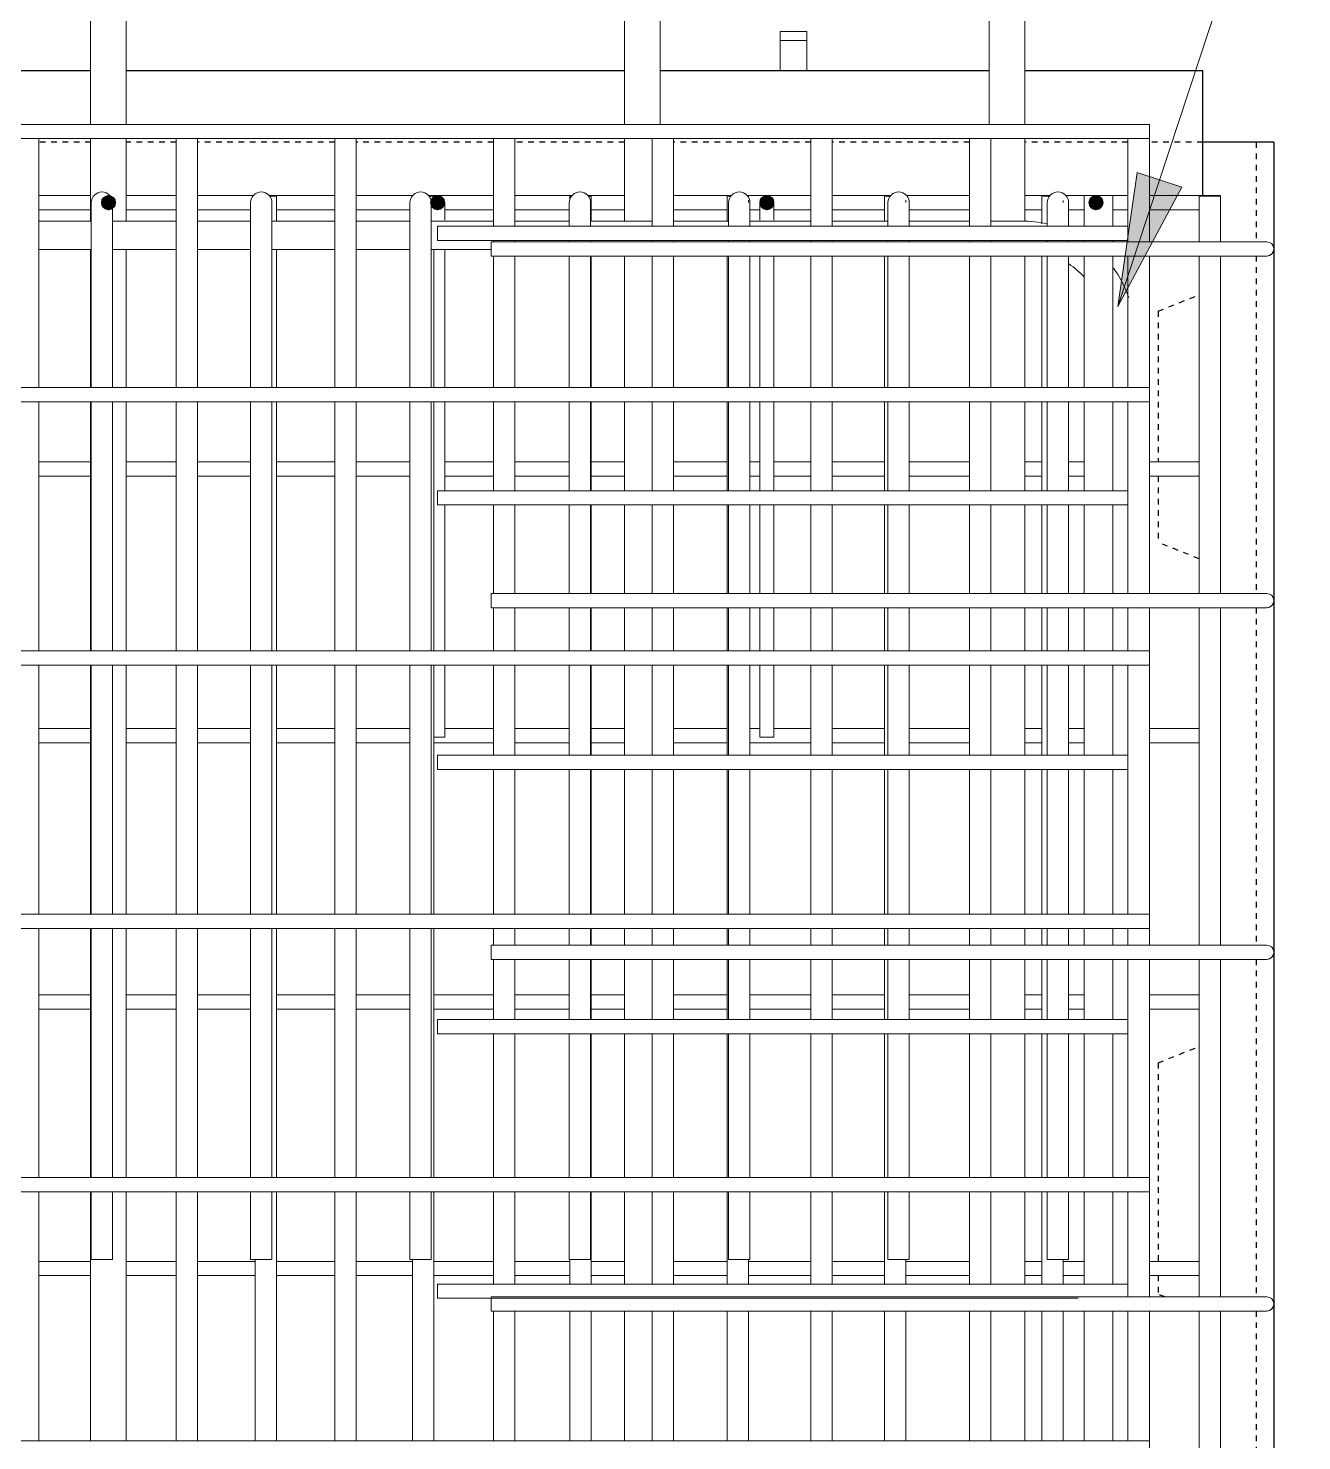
# Model space of a CAD drawing. Header units: millimetres. Extents: x -22025 to -1429, y -2879 to 29261.
# Drawn here: x -19635 to -18919, y 6930 to 7724 of the extents above; entities that cross this region are included whole.
import ezdxf

# ---------------------------------------------------------------- set-up
doc = ezdxf.new("R2010")
doc.units = ezdxf.units.MM
doc.linetypes.add('Dash', pattern=[6.36, 3.18, -3.18])
for name, color, linetype, lineweight in [('A-GENM', 13, 'Continuous', 18), ('A-WALL', 113, 'Continuous', 25), ('A-WALL-HDLN', 110, 'Dash', 25), ('S-RBAR', 171, 'Continuous', 18), ('S-RBAR-IDEN', 171, 'Continuous', 9)]:
    doc.layers.add(name, color=color, linetype=linetype, lineweight=lineweight)

# ---------------------------------------------------------------- blocks, each defined once
blk = doc.blocks.new('RR spread anchor face based - RR-SA-5_0-240-2134540-Elevation Front Copy 1')
at = {"layer": 'A-GENM'}
for p, q in [((-19982.07, 7717.11), (-19982.07, 7722.11)), ((-19982.07, 7722.11), (-19967.07, 7722.11)), ((-19982.07, 7700), (-19982.07, 7717.11)), ((-19967.07, 7717.11), (-19982.07, 7717.11)), ((-19967.07, 7722.11), (-19967.07, 7717.11)), ((-19967.07, 7717.11), (-19967.07, 7700))]:
    blk.add_line(p, q, dxfattribs=at)

msp = doc.modelspace()

# ---------------------------------------------------------------- hatches: boundary and pattern name
at = {"layer": 'S-RBAR'}
h = msp.add_hatch(color=256, dxfattribs=at)
edge = h.paths.add_edge_path()
edge.add_arc((-19589.5695, 7626.00692), 4, 0, 360)
for points in [[(-19589.5695, 7622.00692), (-19585.5695, 7626.00692), (-19589.5695, 7630.00692), (-19593.5695, 7626.00692)], [(-19404.5695, 7622.00692), (-19400.85442, 7626.29184), (-19404.5695, 7630.00692), (-19408.5695, 7626.00692)], [(-19219.5695, 7622.00692), (-19215.5695, 7626.00692), (-19219.5695, 7630.00692), (-19223.5695, 7626.00692)], [(-19034.5695, 7622.00692), (-19030.5695, 7626.00692), (-19034.5695, 7630.00692), (-19038.5695, 7626.00692)]]:
    msp.add_hatch(color=256, dxfattribs=at).paths.add_polyline_path(points)
h = msp.add_hatch(color=256, dxfattribs=at)
edge = h.paths.add_edge_path()
edge.add_arc((-19404.5695, 7626.00692), 4, 0, 360)
h = msp.add_hatch(color=256, dxfattribs=at)
edge = h.paths.add_edge_path()
edge.add_arc((-19219.5695, 7626.00692), 4, 0, 360)
h = msp.add_hatch(color=256, dxfattribs=at)
edge = h.paths.add_edge_path()
edge.add_arc((-19034.5695, 7626.00692), 4, 0, 360)
at = {"layer": 'S-RBAR-IDEN'}
msp.add_hatch(color=256, dxfattribs=at).paths.add_polyline_path([(-19022.31932, 7567.5837), (-18986.24516, 7634.65488), (-19011.3604, 7642.94808)])

# ---------------------------------------------------------------- linework, layer by layer
at = {"layer": 'A-WALL'}
for p, q in [((-19599.5695, 7700), (-19879.5695, 7700)), ((-19299.5695, 7700), (-19579.5695, 7700)), ((-19094.5695, 7700), (-19279.5695, 7700)), ((-18974.5695, 7700), (-19074.5695, 7700)), ((-18974.5695, 7630.00692), (-18974.5695, 7700)), ((-18934.5695, 7660), (-18974.5695, 7660)), ((-18934.5695, 7660), (-18934.5695, 6760))]:
    msp.add_line(p, q, dxfattribs=at)
at = {"layer": 'A-WALL-HDLN'}
for p, q in [((-19599.5695, 7660), (-19628.64642, 7660)), ((-19551.49257, 7660), (-19579.5695, 7660)), ((-19462.33873, 7660), (-19539.49257, 7660)), ((-19373.18488, 7660), (-19450.33873, 7660)), ((-19299.5695, 7660), (-19361.18488, 7660)), ((-19194.87719, 7660), (-19272.03104, 7660)), ((-19105.72334, 7660), (-19182.87719, 7660)), ((-19016.5695, 7660), (-19074.5695, 7660)), ((-18974.5695, 7660), (-19004.5695, 7660)), ((-18944.57208, 7660), (-18944.57208, 7604)), ((-18944.57208, 7596), (-18944.57208, 7406.33333)), ((-18999.5695, 7565), (-18976.5695, 7574.2)), ((-18999.5695, 7565), (-18999.5695, 7480.22347)), ((-18999.5695, 7472.22347), (-18999.5695, 7435)), ((-18976.5695, 7425.8), (-18999.5695, 7435)), ((-18944.57208, 7398.33333), (-18944.57208, 7208.66667)), ((-18944.57208, 7200.66667), (-18944.57208, 7011)), ((-18999.5695, 7142.5), (-18976.5695, 7151.7)), ((-18999.5695, 7142.5), (-18999.5695, 7030.87312)), ((-18999.5695, 7022.87312), (-18999.5695, 7012.5)), ((-18995.8195, 7011), (-18999.5695, 7012.5)), ((-18944.57208, 7003), (-18944.57208, 6813.33333))]:
    msp.add_line(p, q, dxfattribs=at)
at = {"layer": 'S-RBAR'}
for p, q in [((-19599.5695, 7670), (-19599.5695, 8380)), ((-19579.5695, 7670), (-19579.5695, 8380)), ((-19299.5695, 7670), (-19299.5695, 8380)), ((-19279.5695, 7670), (-19279.5695, 8380)), ((-19094.5695, 7670), (-19094.5695, 8380)), ((-19074.5695, 7670), (-19074.5695, 8380)), ((-19004.5695, 7670), (-20178.38411, 7670)), ((-19004.5695, 7670), (-19004.5695, 7662)), ((-19004.5695, 7662), (-20178.38411, 7662)), ((-19628.64642, 7522.01639), (-19628.64642, 7662)), ((-19599.5695, 7615.6317), (-19599.5695, 7662)), ((-19579.5695, 7615.6317), (-19579.5695, 7662)), ((-19551.49257, 7522.01639), (-19551.49257, 7662)), ((-19539.49257, 7522.01639), (-19539.49257, 7662)), ((-19462.33873, 7522.01639), (-19462.33873, 7662)), ((-19450.33873, 7522.01639), (-19450.33873, 7662)), ((-19373.18488, 7612.69684), (-19373.18488, 7662)), ((-19361.18488, 7612.69684), (-19361.18488, 7662)), ((-19299.5695, 7615.6317), (-19299.5695, 7662)), ((-19284.03104, 7612.69684), (-19284.03104, 7662)), ((-19272.03104, 7612.69684), (-19272.03104, 7662)), ((-19194.87719, 7612.69684), (-19194.87719, 7662)), ((-19182.87719, 7612.69684), (-19182.87719, 7662)), ((-19105.72334, 7612.69684), (-19105.72334, 7662)), ((-19093.72334, 7612.69684), (-19093.72334, 7662)), ((-19074.5695, 7615.40795), (-19074.5695, 7662)), ((-19016.5695, 7604), (-19016.5695, 7662)), ((-19004.5695, 7604), (-19004.5695, 7662)), ((-19599.5695, 7630.00692), (-19628.64642, 7630.00692)), ((-19589.5695, 7630.00692), (-19593.5695, 7626.00692)), ((-19585.5695, 7626.00692), (-19589.5695, 7630.00692)), ((-19551.49257, 7630.00692), (-19579.5695, 7630.00692)), ((-19507.87083, 7630.00692), (-19539.49257, 7630.00692)), ((-19462.33873, 7630.00692), (-19499.47853, 7630.00692)), ((-19418.33013, 7630.00692), (-19450.33873, 7630.00692)), ((-19373.18488, 7630.00692), (-19409.93782, 7630.00692)), ((-19404.5695, 7630.00692), (-19408.5695, 7626.00692)), ((-19400.85442, 7626.29184), (-19404.5695, 7630.00692)), ((-19328.78943, 7630.00692), (-19361.18488, 7630.00692)), ((-19299.5695, 7630.00692), (-19320.39712, 7630.00692)), ((-19239.24872, 7630.00692), (-19272.03104, 7630.00692)), ((-19194.87719, 7630.00692), (-19230.85642, 7630.00692)), ((-19219.5695, 7630.00692), (-19223.5695, 7626.00692)), ((-19215.5695, 7626.00692), (-19219.5695, 7630.00692)), ((-19149.70802, 7630.00692), (-19182.87719, 7630.00692)), ((-19105.72334, 7630.00692), (-19141.31571, 7630.00692)), ((-19060.16731, 7630.00692), (-19074.5695, 7630.00692)), ((-19041.1607, 7630.00692), (-19051.77501, 7630.00692)), ((-19025.1607, 7630.00692), (-19041.1607, 7630.00692)), ((-19041.1607, 7612.69684), (-19041.1607, 7630.00692)), ((-19034.5695, 7630.00692), (-19038.5695, 7626.00692)), ((-19030.5695, 7626.00692), (-19034.5695, 7630.00692)), ((-19016.5695, 7630.00692), (-19025.1607, 7630.00692)), ((-19025.1607, 7612.69684), (-19025.1607, 7630.00692)), ((-18964.5695, 7630.00692), (-19004.5695, 7630.00692)), ((-19599.5695, 7622.00692), (-19628.64642, 7622.00692)), ((-19599.21538, 7626.00692), (-19599.21538, 7596.00692)), ((-19593.5695, 7626.00692), (-19589.5695, 7622.00692)), ((-19589.5695, 7622.00692), (-19585.5695, 7626.00692)), ((-19587.21538, 7626.00692), (-19587.21538, 7596.00692)), ((-19551.49257, 7622.00692), (-19579.5695, 7622.00692)), ((-19509.67468, 7622.00692), (-19539.49257, 7622.00692)), ((-19509.67468, 7626.00692), (-19509.67468, 7596.00692)), ((-19495.14093, 7629.60692), (-19499.07853, 7629.60692)), ((-19497.67468, 7626.00692), (-19497.67468, 7596.00692)), ((-19495.14093, 7615.6317), (-19495.14093, 7629.60692)), ((-19462.33873, 7622.00692), (-19495.14093, 7622.00692)), ((-19420.13398, 7622.00692), (-19450.33873, 7622.00692)), ((-19420.13398, 7626.00692), (-19420.13398, 7596.00692)), ((-19406.71235, 7629.60692), (-19409.53782, 7629.60692)), ((-19408.5695, 7626.00692), (-19404.5695, 7622.00692)), ((-19408.13398, 7626.00692), (-19408.13398, 7596.00692)), ((-19406.71235, 7629.02074), (-19406.71235, 7629.60692)), ((-19404.5695, 7622.00692), (-19400.85442, 7626.29184)), ((-19400.5695, 7626.00692), (-19400.5695, 7616.19552)), ((-19373.18488, 7622.00692), (-19400.5695, 7622.00692)), ((-19330.59327, 7622.00692), (-19361.18488, 7622.00692)), ((-19330.59327, 7626.00692), (-19330.59327, 7613.04954)), ((-19329.18943, 7629.60692), (-19330.28378, 7629.60692)), ((-19330.28378, 7627.81343), (-19330.28378, 7629.60692)), ((-19318.28378, 7629.60692), (-19319.99712, 7629.60692)), ((-19318.59327, 7626.00692), (-19318.59327, 7613.04954)), ((-19318.28378, 7615.6317), (-19318.28378, 7629.60692)), ((-19299.5695, 7622.00692), (-19318.28378, 7622.00692)), ((-19241.85521, 7622.00692), (-19272.03104, 7622.00692)), ((-19239.64872, 7629.60692), (-19241.85521, 7629.60692)), ((-19241.85521, 7615.6317), (-19241.85521, 7629.60692)), ((-19241.05257, 7626.00692), (-19241.05257, 7613.04954)), ((-19229.85521, 7629.60692), (-19230.45642, 7629.60692)), ((-19229.85521, 7629.00692), (-19229.85521, 7629.60692)), ((-19229.85521, 7626.00692), (-19229.85521, 7627.48108)), ((-19229.05257, 7626.00692), (-19229.05257, 7613.04954)), ((-19223.5695, 7622.00692), (-19229.05257, 7622.00692)), ((-19223.5695, 7626.00692), (-19223.5695, 7616.19552)), ((-19223.5695, 7626.00692), (-19219.5695, 7622.00692)), ((-19219.5695, 7622.00692), (-19215.5695, 7626.00692)), ((-19215.5695, 7626.00692), (-19215.5695, 7616.19552)), ((-19194.87719, 7622.00692), (-19215.5695, 7622.00692)), ((-19153.42664, 7622.00692), (-19182.87719, 7622.00692)), ((-19150.10802, 7629.60692), (-19153.42664, 7629.60692)), ((-19153.42664, 7615.6317), (-19153.42664, 7629.60692)), ((-19151.51186, 7626.00692), (-19151.51186, 7613.04954)), ((-19141.42664, 7626.00692), (-19141.42664, 7627.33466)), ((-19139.51186, 7626.00692), (-19139.51186, 7613.04954)), ((-19105.72334, 7622.00692), (-19139.51186, 7622.00692)), ((-19064.99807, 7622.00692), (-19074.5695, 7622.00692)), ((-19060.56731, 7629.60692), (-19064.99807, 7629.60692)), ((-19064.99807, 7614.14784), (-19064.99807, 7629.60692)), ((-19061.97116, 7626.00692), (-19061.97116, 7613.04954)), ((-19052.99807, 7626.00692), (-19052.99807, 7627.18825)), ((-19049.97116, 7626.00692), (-19049.97116, 7613.04954)), ((-19041.1607, 7622.00692), (-19049.97116, 7622.00692)), ((-19038.5695, 7626.00692), (-19034.5695, 7622.00692)), ((-19034.5695, 7622.00692), (-19030.5695, 7626.00692)), ((-19016.5695, 7622.00692), (-19025.1607, 7622.00692)), ((-18976.5695, 7622.00692), (-19004.5695, 7622.00692)), ((-18964.5695, 7629.60692), (-18976.5695, 7629.60692)), ((-18976.5695, 7604), (-18976.5695, 7629.60692)), ((-18964.5695, 7604), (-18964.5695, 7629.60692)), ((-19599.21538, 7615.6317), (-19628.64642, 7615.6317)), ((-19551.49257, 7615.6317), (-19587.21538, 7615.6317)), ((-19509.67468, 7615.6317), (-19539.49257, 7615.6317)), ((-19462.33873, 7615.6317), (-19497.67468, 7615.6317)), ((-19420.13398, 7615.6317), (-19450.33873, 7615.6317)), ((-19373.18488, 7615.6317), (-19408.13398, 7615.6317)), ((-19330.59327, 7615.6317), (-19361.18488, 7615.6317)), ((-19284.03104, 7615.6317), (-19318.59327, 7615.6317)), ((-19241.05257, 7615.6317), (-19272.03104, 7615.6317)), ((-19194.87719, 7615.6317), (-19229.05257, 7615.6317)), ((-19151.51186, 7615.6317), (-19182.87719, 7615.6317)), ((-19105.72334, 7615.6317), (-19139.51186, 7615.6317)), ((-19076.26907, 7615.6317), (-19093.72334, 7615.6317)), ((-19404.5695, 7612.69684), (-19044.5695, 7612.69684)), ((-19404.5695, 7604.69684), (-19404.5695, 7612.69684)), ((-19016.39903, 7612.69684), (-19044.5695, 7612.69684)), ((-19599.21538, 7599.6317), (-19628.64642, 7599.6317)), ((-19599.5695, 7522.01639), (-19599.5695, 7599.6317)), ((-19551.49257, 7599.6317), (-19587.21538, 7599.6317)), ((-19579.5695, 7522.01639), (-19579.5695, 7599.6317)), ((-19509.67468, 7599.6317), (-19539.49257, 7599.6317)), ((-19462.33873, 7599.6317), (-19497.67468, 7599.6317)), ((-19495.14093, 7522.01639), (-19495.14093, 7599.6317)), ((-19420.13398, 7599.6317), (-19450.33873, 7599.6317)), ((-19374.5695, 7599.6317), (-19408.13398, 7599.6317)), ((-19406.71235, 7522.01639), (-19406.71235, 7599.6317)), ((-19404.5695, 7604.69684), (-19044.5695, 7604.69684)), ((-19400.5695, 7599.6317), (-19400.5695, 7522.01639)), ((-19374.5695, 7604), (-18958.5695, 7604)), ((-19374.5695, 7596), (-19374.5695, 7604)), ((-19373.18488, 7604), (-19373.18488, 7604.69684)), ((-19361.18488, 7604), (-19361.18488, 7604.69684)), ((-19330.59327, 7604.96807), (-19330.59327, 7604.26907)), ((-19318.59327, 7604.96807), (-19318.59327, 7604.26907)), ((-19284.03104, 7604), (-19284.03104, 7604.69684)), ((-19272.03104, 7604), (-19272.03104, 7604.69684)), ((-19241.05257, 7604.96807), (-19241.05257, 7604.26907)), ((-19229.05257, 7604.96807), (-19229.05257, 7604.26907)), ((-19194.87719, 7604), (-19194.87719, 7604.69684)), ((-19182.87719, 7604), (-19182.87719, 7604.69684)), ((-19151.51186, 7604.96807), (-19151.51186, 7604.26907)), ((-19139.51186, 7604.96807), (-19139.51186, 7604.26907)), ((-19105.72334, 7604), (-19105.72334, 7604.69684)), ((-19093.72334, 7604), (-19093.72334, 7604.69684)), ((-19061.97116, 7604.96807), (-19061.97116, 7604.26907)), ((-19049.97116, 7604.96807), (-19049.97116, 7604.26907)), ((-19016.39903, 7604.69684), (-19044.5695, 7604.69684)), ((-19041.1607, 7604), (-19041.1607, 7604.69684)), ((-19025.1607, 7604), (-19025.1607, 7604.69684)), ((-18938.5695, 7604), (-18958.5695, 7604)), ((-19599.21538, 7522.01639), (-19599.21538, 7596.00692)), ((-19587.21538, 7522.01639), (-19587.21538, 7596.00692)), ((-19509.67468, 7522.01639), (-19509.67468, 7596.00692)), ((-19497.67468, 7522.01639), (-19497.67468, 7596.00692)), ((-19420.13398, 7522.01639), (-19420.13398, 7596.00692)), ((-19408.13398, 7522.01639), (-19408.13398, 7596.00692)), ((-19374.5695, 7596), (-18958.5695, 7596)), ((-19373.18488, 7522.01639), (-19373.18488, 7596)), ((-19361.18488, 7522.01639), (-19361.18488, 7596)), ((-19330.59327, 7522.01639), (-19330.59327, 7596)), ((-19318.59327, 7522.01639), (-19318.59327, 7596)), ((-19318.28378, 7522.01639), (-19318.28378, 7596)), ((-19299.5695, 7522.01639), (-19299.5695, 7596)), ((-19284.03104, 7522.01639), (-19284.03104, 7596)), ((-19272.03104, 7522.01639), (-19272.03104, 7596)), ((-19241.85521, 7522.01639), (-19241.85521, 7596)), ((-19241.05257, 7522.01639), (-19241.05257, 7596)), ((-19229.05257, 7522.01639), (-19229.05257, 7596)), ((-19223.5695, 7596), (-19223.5695, 7522.01639)), ((-19215.5695, 7596), (-19215.5695, 7522.01639)), ((-19194.87719, 7522.01639), (-19194.87719, 7596)), ((-19182.87719, 7522.01639), (-19182.87719, 7596)), ((-19153.42664, 7522.01639), (-19153.42664, 7596)), ((-19151.51186, 7522.01639), (-19151.51186, 7596)), ((-19139.51186, 7522.01639), (-19139.51186, 7596)), ((-19105.72334, 7522.01639), (-19105.72334, 7596)), ((-19093.72334, 7522.01639), (-19093.72334, 7596)), ((-19074.5695, 7522.01639), (-19074.5695, 7596)), ((-19064.99807, 7522.01639), (-19064.99807, 7596)), ((-19061.97116, 7522.01639), (-19061.97116, 7596)), ((-19049.97116, 7522.01639), (-19049.97116, 7596)), ((-19041.1607, 7522.01639), (-19041.1607, 7596)), ((-19025.1607, 7522.01639), (-19025.1607, 7596)), ((-19016.5695, 7522.01639), (-19016.5695, 7596)), ((-19004.5695, 7522.01639), (-19004.5695, 7596)), ((-18976.5695, 7406.33333), (-18976.5695, 7596)), ((-18964.5695, 7406.33333), (-18964.5695, 7596)), ((-18938.5695, 7596), (-18958.5695, 7596)), ((-19004.5695, 7522.01639), (-20178.38411, 7522.01639)), ((-19004.5695, 7522.01639), (-19004.5695, 7514.01639)), ((-19004.5695, 7514.01639), (-20178.38411, 7514.01639)), ((-19628.64642, 7374.03279), (-19628.64642, 7514.01639)), ((-19599.5695, 7374.03279), (-19599.5695, 7514.01639)), ((-19599.21538, 7374.03279), (-19599.21538, 7514.01639)), ((-19587.21538, 7374.03279), (-19587.21538, 7514.01639)), ((-19579.5695, 7374.03279), (-19579.5695, 7514.01639)), ((-19551.49257, 7374.03279), (-19551.49257, 7514.01639)), ((-19539.49257, 7374.03279), (-19539.49257, 7514.01639)), ((-19509.67468, 7374.03279), (-19509.67468, 7514.01639)), ((-19497.67468, 7374.03279), (-19497.67468, 7514.01639)), ((-19495.14093, 7374.03279), (-19495.14093, 7514.01639)), ((-19462.33873, 7374.03279), (-19462.33873, 7514.01639)), ((-19450.33873, 7374.03279), (-19450.33873, 7514.01639)), ((-19420.13398, 7374.03279), (-19420.13398, 7514.01639)), ((-19408.13398, 7374.03279), (-19408.13398, 7514.01639)), ((-19406.71235, 7374.03279), (-19406.71235, 7514.01639)), ((-19400.5695, 7514.01639), (-19400.5695, 7464.05571)), ((-19373.18488, 7464.05571), (-19373.18488, 7514.01639)), ((-19361.18488, 7464.05571), (-19361.18488, 7514.01639)), ((-19330.59327, 7464.05571), (-19330.59327, 7514.01639)), ((-19318.59327, 7464.05571), (-19318.59327, 7514.01639)), ((-19318.28378, 7464.05571), (-19318.28378, 7514.01639)), ((-19299.5695, 7464.05571), (-19299.5695, 7514.01639)), ((-19284.03104, 7464.05571), (-19284.03104, 7514.01639)), ((-19272.03104, 7464.05571), (-19272.03104, 7514.01639)), ((-19241.85521, 7464.05571), (-19241.85521, 7514.01639)), ((-19241.05257, 7464.05571), (-19241.05257, 7514.01639)), ((-19229.05257, 7464.05571), (-19229.05257, 7514.01639)), ((-19223.5695, 7514.01639), (-19223.5695, 7464.05571)), ((-19215.5695, 7514.01639), (-19215.5695, 7464.05571)), ((-19194.87719, 7464.05571), (-19194.87719, 7514.01639)), ((-19182.87719, 7464.05571), (-19182.87719, 7514.01639)), ((-19153.42664, 7464.05571), (-19153.42664, 7514.01639)), ((-19151.51186, 7464.05571), (-19151.51186, 7514.01639)), ((-19139.51186, 7464.05571), (-19139.51186, 7514.01639)), ((-19105.72334, 7464.05571), (-19105.72334, 7514.01639)), ((-19093.72334, 7464.05571), (-19093.72334, 7514.01639)), ((-19074.5695, 7464.05571), (-19074.5695, 7514.01639)), ((-19064.99807, 7464.05571), (-19064.99807, 7514.01639)), ((-19061.97116, 7464.05571), (-19061.97116, 7514.01639)), ((-19049.97116, 7464.05571), (-19049.97116, 7514.01639)), ((-19041.1607, 7464.05571), (-19041.1607, 7514.01639)), ((-19025.1607, 7464.05571), (-19025.1607, 7514.01639)), ((-19016.5695, 7406.33333), (-19016.5695, 7514.01639)), ((-19004.5695, 7406.33333), (-19004.5695, 7514.01639)), ((-19599.5695, 7480.22347), (-19628.64642, 7480.22347)), ((-19551.49257, 7480.22347), (-19579.5695, 7480.22347)), ((-19509.67468, 7480.22347), (-19539.49257, 7480.22347)), ((-19462.33873, 7480.22347), (-19495.14093, 7480.22347)), ((-19420.13398, 7480.22347), (-19450.33873, 7480.22347)), ((-19373.18488, 7480.22347), (-19400.5695, 7480.22347)), ((-19330.59327, 7480.22347), (-19361.18488, 7480.22347)), ((-19299.5695, 7480.22347), (-19318.28378, 7480.22347)), ((-19241.85521, 7480.22347), (-19272.03104, 7480.22347)), ((-19223.5695, 7480.22347), (-19229.05257, 7480.22347)), ((-19194.87719, 7480.22347), (-19215.5695, 7480.22347)), ((-19153.42664, 7480.22347), (-19182.87719, 7480.22347)), ((-19105.72334, 7480.22347), (-19139.51186, 7480.22347)), ((-19064.99807, 7480.22347), (-19074.5695, 7480.22347)), ((-19041.1607, 7480.22347), (-19049.97116, 7480.22347)), ((-18976.5695, 7480.22347), (-19004.5695, 7480.22347)), ((-19599.5695, 7472.22347), (-19628.64642, 7472.22347)), ((-19551.49257, 7472.22347), (-19579.5695, 7472.22347)), ((-19509.67468, 7472.22347), (-19539.49257, 7472.22347)), ((-19462.33873, 7472.22347), (-19495.14093, 7472.22347)), ((-19420.13398, 7472.22347), (-19450.33873, 7472.22347)), ((-19373.18488, 7472.22347), (-19400.5695, 7472.22347)), ((-19330.59327, 7472.22347), (-19361.18488, 7472.22347)), ((-19299.5695, 7472.22347), (-19318.28378, 7472.22347)), ((-19241.85521, 7472.22347), (-19272.03104, 7472.22347)), ((-19223.5695, 7472.22347), (-19229.05257, 7472.22347)), ((-19194.87719, 7472.22347), (-19215.5695, 7472.22347)), ((-19153.42664, 7472.22347), (-19182.87719, 7472.22347)), ((-19105.72334, 7472.22347), (-19139.51186, 7472.22347)), ((-19064.99807, 7472.22347), (-19074.5695, 7472.22347)), ((-19041.1607, 7472.22347), (-19049.97116, 7472.22347)), ((-18976.5695, 7472.22347), (-19004.5695, 7472.22347)), ((-19404.5695, 7464.05571), (-19044.5695, 7464.05571)), ((-19404.5695, 7456.05571), (-19404.5695, 7464.05571)), ((-19016.39903, 7464.05571), (-19044.5695, 7464.05571)), ((-19404.5695, 7456.05571), (-19044.5695, 7456.05571)), ((-19400.5695, 7456.05571), (-19400.5695, 7374.03279)), ((-19373.18488, 7406.33333), (-19373.18488, 7456.05571)), ((-19361.18488, 7406.33333), (-19361.18488, 7456.05571)), ((-19330.59327, 7406.33333), (-19330.59327, 7456.05571)), ((-19318.59327, 7406.33333), (-19318.59327, 7456.05571)), ((-19318.28378, 7406.33333), (-19318.28378, 7456.05571)), ((-19299.5695, 7406.33333), (-19299.5695, 7456.05571)), ((-19284.03104, 7406.33333), (-19284.03104, 7456.05571)), ((-19272.03104, 7406.33333), (-19272.03104, 7456.05571)), ((-19241.85521, 7406.33333), (-19241.85521, 7456.05571)), ((-19241.05257, 7406.33333), (-19241.05257, 7456.05571)), ((-19229.05257, 7406.33333), (-19229.05257, 7456.05571)), ((-19223.5695, 7456.05571), (-19223.5695, 7406.33333)), ((-19215.5695, 7456.05571), (-19215.5695, 7406.33333)), ((-19194.87719, 7406.33333), (-19194.87719, 7456.05571)), ((-19182.87719, 7406.33333), (-19182.87719, 7456.05571)), ((-19153.42664, 7406.33333), (-19153.42664, 7456.05571)), ((-19151.51186, 7406.33333), (-19151.51186, 7456.05571)), ((-19139.51186, 7406.33333), (-19139.51186, 7456.05571)), ((-19105.72334, 7406.33333), (-19105.72334, 7456.05571)), ((-19093.72334, 7406.33333), (-19093.72334, 7456.05571)), ((-19074.5695, 7406.33333), (-19074.5695, 7456.05571)), ((-19064.99807, 7406.33333), (-19064.99807, 7456.05571)), ((-19061.97116, 7406.33333), (-19061.97116, 7456.05571)), ((-19049.97116, 7406.33333), (-19049.97116, 7456.05571)), ((-19016.39903, 7456.05571), (-19044.5695, 7456.05571)), ((-19041.1607, 7406.33333), (-19041.1607, 7456.05571)), ((-19025.1607, 7406.33333), (-19025.1607, 7456.05571)), ((-19374.5695, 7406.33333), (-18958.5695, 7406.33333)), ((-19374.5695, 7398.33333), (-19374.5695, 7406.33333)), ((-18938.5695, 7406.33333), (-18958.5695, 7406.33333)), ((-19374.5695, 7398.33333), (-18958.5695, 7398.33333)), ((-19373.18488, 7374.03279), (-19373.18488, 7398.33333)), ((-19361.18488, 7374.03279), (-19361.18488, 7398.33333)), ((-19330.59327, 7374.03279), (-19330.59327, 7398.33333)), ((-19318.59327, 7374.03279), (-19318.59327, 7398.33333)), ((-19318.28378, 7374.03279), (-19318.28378, 7398.33333)), ((-19299.5695, 7374.03279), (-19299.5695, 7398.33333)), ((-19284.03104, 7374.03279), (-19284.03104, 7398.33333)), ((-19272.03104, 7374.03279), (-19272.03104, 7398.33333)), ((-19241.85521, 7374.03279), (-19241.85521, 7398.33333)), ((-19241.05257, 7374.03279), (-19241.05257, 7398.33333)), ((-19229.05257, 7374.03279), (-19229.05257, 7398.33333)), ((-19223.5695, 7398.33333), (-19223.5695, 7374.03279)), ((-19215.5695, 7398.33333), (-19215.5695, 7374.03279)), ((-19194.87719, 7374.03279), (-19194.87719, 7398.33333)), ((-19182.87719, 7374.03279), (-19182.87719, 7398.33333)), ((-19153.42664, 7374.03279), (-19153.42664, 7398.33333)), ((-19151.51186, 7374.03279), (-19151.51186, 7398.33333)), ((-19139.51186, 7374.03279), (-19139.51186, 7398.33333)), ((-19105.72334, 7374.03279), (-19105.72334, 7398.33333)), ((-19093.72334, 7374.03279), (-19093.72334, 7398.33333)), ((-19074.5695, 7374.03279), (-19074.5695, 7398.33333)), ((-19064.99807, 7374.03279), (-19064.99807, 7398.33333)), ((-19061.97116, 7374.03279), (-19061.97116, 7398.33333)), ((-19049.97116, 7374.03279), (-19049.97116, 7398.33333)), ((-19041.1607, 7374.03279), (-19041.1607, 7398.33333)), ((-19025.1607, 7374.03279), (-19025.1607, 7398.33333)), ((-19016.5695, 7374.03279), (-19016.5695, 7398.33333)), ((-19004.5695, 7374.03279), (-19004.5695, 7398.33333)), ((-18976.5695, 7208.66667), (-18976.5695, 7398.33333)), ((-18964.5695, 7208.66667), (-18964.5695, 7398.33333)), ((-18938.5695, 7398.33333), (-18958.5695, 7398.33333)), ((-19004.5695, 7374.03279), (-20178.38411, 7374.03279)), ((-19004.5695, 7374.03279), (-19004.5695, 7366.03279)), ((-19004.5695, 7366.03279), (-20178.38411, 7366.03279)), ((-19628.64642, 7226.04918), (-19628.64642, 7366.03279)), ((-19599.5695, 7226.04918), (-19599.5695, 7366.03279)), ((-19599.21538, 7226.04918), (-19599.21538, 7366.03279)), ((-19587.21538, 7226.04918), (-19587.21538, 7366.03279)), ((-19579.5695, 7226.04918), (-19579.5695, 7366.03279)), ((-19551.49257, 7226.04918), (-19551.49257, 7366.03279)), ((-19539.49257, 7226.04918), (-19539.49257, 7366.03279)), ((-19509.67468, 7226.04918), (-19509.67468, 7366.03279)), ((-19497.67468, 7226.04918), (-19497.67468, 7366.03279)), ((-19495.14093, 7226.04918), (-19495.14093, 7366.03279)), ((-19462.33873, 7226.04918), (-19462.33873, 7366.03279)), ((-19450.33873, 7226.04918), (-19450.33873, 7366.03279)), ((-19420.13398, 7226.04918), (-19420.13398, 7366.03279)), ((-19408.13398, 7226.04918), (-19408.13398, 7366.03279)), ((-19406.71235, 7226.04918), (-19406.71235, 7366.03279)), ((-19400.5695, 7366.03279), (-19400.5695, 7325.59745)), ((-19373.18488, 7315.41459), (-19373.18488, 7366.03279)), ((-19361.18488, 7315.41459), (-19361.18488, 7366.03279)), ((-19330.59327, 7315.41459), (-19330.59327, 7366.03279)), ((-19318.59327, 7315.41459), (-19318.59327, 7366.03279)), ((-19318.28378, 7315.41459), (-19318.28378, 7366.03279)), ((-19299.5695, 7315.41459), (-19299.5695, 7366.03279)), ((-19284.03104, 7315.41459), (-19284.03104, 7366.03279)), ((-19272.03104, 7315.41459), (-19272.03104, 7366.03279)), ((-19241.85521, 7315.41459), (-19241.85521, 7366.03279)), ((-19241.05257, 7315.41459), (-19241.05257, 7366.03279)), ((-19229.05257, 7315.41459), (-19229.05257, 7366.03279)), ((-19223.5695, 7366.03279), (-19223.5695, 7325.59745)), ((-19215.5695, 7366.03279), (-19215.5695, 7325.59745)), ((-19194.87719, 7315.41459), (-19194.87719, 7366.03279)), ((-19182.87719, 7315.41459), (-19182.87719, 7366.03279)), ((-19153.42664, 7315.41459), (-19153.42664, 7366.03279)), ((-19151.51186, 7315.41459), (-19151.51186, 7366.03279)), ((-19139.51186, 7315.41459), (-19139.51186, 7366.03279)), ((-19105.72334, 7315.41459), (-19105.72334, 7366.03279)), ((-19093.72334, 7315.41459), (-19093.72334, 7366.03279)), ((-19074.5695, 7315.41459), (-19074.5695, 7366.03279)), ((-19064.99807, 7315.41459), (-19064.99807, 7366.03279)), ((-19061.97116, 7315.41459), (-19061.97116, 7366.03279)), ((-19049.97116, 7315.41459), (-19049.97116, 7366.03279)), ((-19041.1607, 7315.41459), (-19041.1607, 7366.03279)), ((-19025.1607, 7315.41459), (-19025.1607, 7366.03279)), ((-19016.5695, 7226.04918), (-19016.5695, 7366.03279)), ((-19004.5695, 7226.04918), (-19004.5695, 7366.03279)), ((-19599.5695, 7330.44002), (-19628.64642, 7330.44002)), ((-19551.49257, 7330.44002), (-19579.5695, 7330.44002)), ((-19509.67468, 7330.44002), (-19539.49257, 7330.44002)), ((-19462.33873, 7330.44002), (-19495.14093, 7330.44002)), ((-19420.13398, 7330.44002), (-19450.33873, 7330.44002)), ((-19373.18488, 7330.44002), (-19400.5695, 7330.44002)), ((-19330.59327, 7330.44002), (-19361.18488, 7330.44002)), ((-19299.5695, 7330.44002), (-19318.28378, 7330.44002)), ((-19241.85521, 7330.44002), (-19272.03104, 7330.44002)), ((-19223.5695, 7330.44002), (-19229.05257, 7330.44002)), ((-19194.87719, 7330.44002), (-19215.5695, 7330.44002)), ((-19153.42664, 7330.44002), (-19182.87719, 7330.44002)), ((-19105.72334, 7330.44002), (-19139.51186, 7330.44002)), ((-19064.99807, 7330.44002), (-19074.5695, 7330.44002)), ((-19041.1607, 7330.44002), (-19049.97116, 7330.44002)), ((-18976.5695, 7330.44002), (-19004.5695, 7330.44002)), ((-19599.5695, 7322.44002), (-19628.64642, 7322.44002)), ((-19551.49257, 7322.44002), (-19579.5695, 7322.44002)), ((-19509.67468, 7322.44002), (-19539.49257, 7322.44002)), ((-19462.33873, 7322.44002), (-19495.14093, 7322.44002)), ((-19420.13398, 7322.44002), (-19450.33873, 7322.44002)), ((-19406.71235, 7325.59745), (-19400.5695, 7325.59745)), ((-19373.18488, 7322.44002), (-19406.71235, 7322.44002)), ((-19330.59327, 7322.44002), (-19361.18488, 7322.44002)), ((-19299.5695, 7322.44002), (-19318.28378, 7322.44002)), ((-19241.85521, 7322.44002), (-19272.03104, 7322.44002)), ((-19194.87719, 7322.44002), (-19229.05257, 7322.44002)), ((-19223.5695, 7325.59745), (-19215.5695, 7325.59745)), ((-19153.42664, 7322.44002), (-19182.87719, 7322.44002)), ((-19105.72334, 7322.44002), (-19139.51186, 7322.44002)), ((-19064.99807, 7322.44002), (-19074.5695, 7322.44002)), ((-19041.1607, 7322.44002), (-19049.97116, 7322.44002)), ((-18976.5695, 7322.44002), (-19004.5695, 7322.44002)), ((-19404.5695, 7315.41459), (-19044.5695, 7315.41459)), ((-19404.5695, 7307.41459), (-19404.5695, 7315.41459)), ((-19016.39903, 7315.41459), (-19044.5695, 7315.41459)), ((-19404.5695, 7307.41459), (-19044.5695, 7307.41459)), ((-19373.18488, 7226.04918), (-19373.18488, 7307.41459)), ((-19361.18488, 7226.04918), (-19361.18488, 7307.41459)), ((-19330.59327, 7226.04918), (-19330.59327, 7307.41459)), ((-19318.59327, 7226.04918), (-19318.59327, 7307.41459)), ((-19318.28378, 7226.04918), (-19318.28378, 7307.41459)), ((-19299.5695, 7226.04918), (-19299.5695, 7307.41459)), ((-19284.03104, 7226.04918), (-19284.03104, 7307.41459)), ((-19272.03104, 7226.04918), (-19272.03104, 7307.41459)), ((-19241.85521, 7226.04918), (-19241.85521, 7307.41459)), ((-19241.05257, 7226.04918), (-19241.05257, 7307.41459)), ((-19229.05257, 7226.04918), (-19229.05257, 7307.41459)), ((-19194.87719, 7226.04918), (-19194.87719, 7307.41459)), ((-19182.87719, 7226.04918), (-19182.87719, 7307.41459)), ((-19153.42664, 7226.04918), (-19153.42664, 7307.41459)), ((-19151.51186, 7226.04918), (-19151.51186, 7307.41459)), ((-19139.51186, 7226.04918), (-19139.51186, 7307.41459)), ((-19105.72334, 7226.04918), (-19105.72334, 7307.41459)), ((-19093.72334, 7226.04918), (-19093.72334, 7307.41459)), ((-19074.5695, 7226.04918), (-19074.5695, 7307.41459)), ((-19064.99807, 7226.04918), (-19064.99807, 7307.41459)), ((-19061.97116, 7226.04918), (-19061.97116, 7307.41459)), ((-19049.97116, 7226.04918), (-19049.97116, 7307.41459)), ((-19016.39903, 7307.41459), (-19044.5695, 7307.41459)), ((-19041.1607, 7226.04918), (-19041.1607, 7307.41459)), ((-19025.1607, 7226.04918), (-19025.1607, 7307.41459)), ((-19004.5695, 7226.04918), (-20178.38411, 7226.04918)), ((-19004.5695, 7226.04918), (-19004.5695, 7218.04918)), ((-19004.5695, 7218.04918), (-20178.38411, 7218.04918)), ((-19628.64642, 7078.06557), (-19628.64642, 7218.04918)), ((-19599.5695, 7078.06557), (-19599.5695, 7218.04918)), ((-19599.21538, 7078.06557), (-19599.21538, 7218.04918)), ((-19587.21538, 7078.06557), (-19587.21538, 7218.04918)), ((-19579.5695, 7078.06557), (-19579.5695, 7218.04918)), ((-19551.49257, 7078.06557), (-19551.49257, 7218.04918)), ((-19539.49257, 7078.06557), (-19539.49257, 7218.04918)), ((-19509.67468, 7078.06557), (-19509.67468, 7218.04918)), ((-19497.67468, 7078.06557), (-19497.67468, 7218.04918)), ((-19495.14093, 7078.06557), (-19495.14093, 7218.04918)), ((-19462.33873, 7078.06557), (-19462.33873, 7218.04918)), ((-19450.33873, 7078.06557), (-19450.33873, 7218.04918)), ((-19420.13398, 7078.06557), (-19420.13398, 7218.04918)), ((-19408.13398, 7078.06557), (-19408.13398, 7218.04918)), ((-19406.71235, 7078.06557), (-19406.71235, 7218.04918)), ((-19373.18488, 7208.66667), (-19373.18488, 7218.04918)), ((-19361.18488, 7208.66667), (-19361.18488, 7218.04918)), ((-19330.59327, 7208.66667), (-19330.59327, 7218.04918)), ((-19318.59327, 7208.66667), (-19318.59327, 7218.04918)), ((-19318.28378, 7208.66667), (-19318.28378, 7218.04918)), ((-19299.5695, 7208.66667), (-19299.5695, 7218.04918)), ((-19284.03104, 7208.66667), (-19284.03104, 7218.04918)), ((-19272.03104, 7208.66667), (-19272.03104, 7218.04918)), ((-19241.85521, 7208.66667), (-19241.85521, 7218.04918)), ((-19241.05257, 7208.66667), (-19241.05257, 7218.04918)), ((-19229.05257, 7208.66667), (-19229.05257, 7218.04918)), ((-19194.87719, 7208.66667), (-19194.87719, 7218.04918)), ((-19182.87719, 7208.66667), (-19182.87719, 7218.04918)), ((-19153.42664, 7208.66667), (-19153.42664, 7218.04918)), ((-19151.51186, 7208.66667), (-19151.51186, 7218.04918)), ((-19139.51186, 7208.66667), (-19139.51186, 7218.04918)), ((-19105.72334, 7208.66667), (-19105.72334, 7218.04918)), ((-19093.72334, 7208.66667), (-19093.72334, 7218.04918)), ((-19074.5695, 7208.66667), (-19074.5695, 7218.04918)), ((-19064.99807, 7208.66667), (-19064.99807, 7218.04918)), ((-19061.97116, 7208.66667), (-19061.97116, 7218.04918)), ((-19049.97116, 7208.66667), (-19049.97116, 7218.04918)), ((-19041.1607, 7208.66667), (-19041.1607, 7218.04918)), ((-19025.1607, 7208.66667), (-19025.1607, 7218.04918)), ((-19016.5695, 7208.66667), (-19016.5695, 7218.04918)), ((-19004.5695, 7208.66667), (-19004.5695, 7218.04918)), ((-19374.5695, 7208.66667), (-18958.5695, 7208.66667)), ((-19374.5695, 7200.66667), (-19374.5695, 7208.66667)), ((-18938.5695, 7208.66667), (-18958.5695, 7208.66667)), ((-19374.5695, 7200.66667), (-18958.5695, 7200.66667)), ((-19373.18488, 7166.77346), (-19373.18488, 7200.66667)), ((-19361.18488, 7166.77346), (-19361.18488, 7200.66667)), ((-19330.59327, 7166.77346), (-19330.59327, 7200.66667)), ((-19318.59327, 7166.77346), (-19318.59327, 7200.66667)), ((-19318.28378, 7166.77346), (-19318.28378, 7200.66667)), ((-19299.5695, 7166.77346), (-19299.5695, 7200.66667)), ((-19284.03104, 7166.77346), (-19284.03104, 7200.66667)), ((-19272.03104, 7166.77346), (-19272.03104, 7200.66667)), ((-19241.85521, 7166.77346), (-19241.85521, 7200.66667)), ((-19241.05257, 7166.77346), (-19241.05257, 7200.66667)), ((-19229.05257, 7166.77346), (-19229.05257, 7200.66667)), ((-19194.87719, 7166.77346), (-19194.87719, 7200.66667)), ((-19182.87719, 7166.77346), (-19182.87719, 7200.66667)), ((-19153.42664, 7166.77346), (-19153.42664, 7200.66667)), ((-19151.51186, 7166.77346), (-19151.51186, 7200.66667)), ((-19139.51186, 7166.77346), (-19139.51186, 7200.66667)), ((-19105.72334, 7166.77346), (-19105.72334, 7200.66667)), ((-19093.72334, 7166.77346), (-19093.72334, 7200.66667)), ((-19074.5695, 7166.77346), (-19074.5695, 7200.66667)), ((-19064.99807, 7166.77346), (-19064.99807, 7200.66667)), ((-19061.97116, 7166.77346), (-19061.97116, 7200.66667)), ((-19049.97116, 7166.77346), (-19049.97116, 7200.66667)), ((-19041.1607, 7166.77346), (-19041.1607, 7200.66667)), ((-19025.1607, 7166.77346), (-19025.1607, 7200.66667)), ((-19016.5695, 7078.06557), (-19016.5695, 7200.66667)), ((-19004.5695, 7078.06557), (-19004.5695, 7200.66667)), ((-18976.5695, 7011), (-18976.5695, 7200.66667)), ((-18964.5695, 7011), (-18964.5695, 7200.66667)), ((-18938.5695, 7200.66667), (-18958.5695, 7200.66667)), ((-19599.5695, 7180.65657), (-19628.64642, 7180.65657)), ((-19551.49257, 7180.65657), (-19579.5695, 7180.65657)), ((-19509.67468, 7180.65657), (-19539.49257, 7180.65657)), ((-19462.33873, 7180.65657), (-19495.14093, 7180.65657)), ((-19420.13398, 7180.65657), (-19450.33873, 7180.65657)), ((-19373.18488, 7180.65657), (-19406.71235, 7180.65657)), ((-19330.59327, 7180.65657), (-19361.18488, 7180.65657)), ((-19299.5695, 7180.65657), (-19318.28378, 7180.65657)), ((-19241.85521, 7180.65657), (-19272.03104, 7180.65657)), ((-19194.87719, 7180.65657), (-19229.05257, 7180.65657)), ((-19153.42664, 7180.65657), (-19182.87719, 7180.65657)), ((-19105.72334, 7180.65657), (-19139.51186, 7180.65657)), ((-19064.99807, 7180.65657), (-19074.5695, 7180.65657)), ((-19041.1607, 7180.65657), (-19049.97116, 7180.65657)), ((-18976.5695, 7180.65657), (-19004.5695, 7180.65657)), ((-19599.5695, 7172.65657), (-19628.64642, 7172.65657)), ((-19551.49257, 7172.65657), (-19579.5695, 7172.65657)), ((-19509.67468, 7172.65657), (-19539.49257, 7172.65657)), ((-19462.33873, 7172.65657), (-19495.14093, 7172.65657)), ((-19420.13398, 7172.65657), (-19450.33873, 7172.65657)), ((-19373.18488, 7172.65657), (-19406.71235, 7172.65657)), ((-19330.59327, 7172.65657), (-19361.18488, 7172.65657)), ((-19299.5695, 7172.65657), (-19318.28378, 7172.65657)), ((-19241.85521, 7172.65657), (-19272.03104, 7172.65657)), ((-19194.87719, 7172.65657), (-19229.05257, 7172.65657)), ((-19153.42664, 7172.65657), (-19182.87719, 7172.65657)), ((-19105.72334, 7172.65657), (-19139.51186, 7172.65657)), ((-19064.99807, 7172.65657), (-19074.5695, 7172.65657)), ((-19041.1607, 7172.65657), (-19049.97116, 7172.65657)), ((-18976.5695, 7172.65657), (-19004.5695, 7172.65657)), ((-19404.5695, 7166.77346), (-19044.5695, 7166.77346)), ((-19404.5695, 7158.77346), (-19404.5695, 7166.77346)), ((-19016.39903, 7166.77346), (-19044.5695, 7166.77346)), ((-19404.5695, 7158.77346), (-19044.5695, 7158.77346)), ((-19373.18488, 7078.06557), (-19373.18488, 7158.77346)), ((-19361.18488, 7078.06557), (-19361.18488, 7158.77346)), ((-19330.59327, 7078.06557), (-19330.59327, 7158.77346)), ((-19318.59327, 7078.06557), (-19318.59327, 7158.77346)), ((-19318.28378, 7078.06557), (-19318.28378, 7158.77346)), ((-19299.5695, 7078.06557), (-19299.5695, 7158.77346)), ((-19284.03104, 7078.06557), (-19284.03104, 7158.77346)), ((-19272.03104, 7078.06557), (-19272.03104, 7158.77346)), ((-19241.85521, 7078.06557), (-19241.85521, 7158.77346)), ((-19241.05257, 7078.06557), (-19241.05257, 7158.77346)), ((-19229.05257, 7078.06557), (-19229.05257, 7158.77346)), ((-19194.87719, 7078.06557), (-19194.87719, 7158.77346)), ((-19182.87719, 7078.06557), (-19182.87719, 7158.77346)), ((-19153.42664, 7078.06557), (-19153.42664, 7158.77346)), ((-19151.51186, 7078.06557), (-19151.51186, 7158.77346)), ((-19139.51186, 7078.06557), (-19139.51186, 7158.77346)), ((-19105.72334, 7078.06557), (-19105.72334, 7158.77346)), ((-19093.72334, 7078.06557), (-19093.72334, 7158.77346)), ((-19074.5695, 7078.06557), (-19074.5695, 7158.77346)), ((-19064.99807, 7078.06557), (-19064.99807, 7158.77346)), ((-19061.97116, 7078.06557), (-19061.97116, 7158.77346)), ((-19049.97116, 7078.06557), (-19049.97116, 7158.77346)), ((-19016.39903, 7158.77346), (-19044.5695, 7158.77346)), ((-19041.1607, 7078.06557), (-19041.1607, 7158.77346)), ((-19025.1607, 7078.06557), (-19025.1607, 7158.77346)), ((-19004.5695, 7078.06557), (-20178.38411, 7078.06557)), ((-19004.5695, 7078.06557), (-19004.5695, 7070.06557)), ((-19004.5695, 7070.06557), (-20178.38411, 7070.06557)), ((-19628.64642, 6930.08197), (-19628.64642, 7070.06557)), ((-19599.5695, 6930.08197), (-19599.5695, 7070.06557)), ((-19599.21538, 7032.00692), (-19599.21538, 7070.06557)), ((-19587.21538, 7032.00692), (-19587.21538, 7070.06557)), ((-19579.5695, 6930.08197), (-19579.5695, 7070.06557)), ((-19551.49257, 6930.08197), (-19551.49257, 7070.06557)), ((-19539.49257, 6930.08197), (-19539.49257, 7070.06557)), ((-19509.67468, 7032.00692), (-19509.67468, 7070.06557)), ((-19497.67468, 7032.00692), (-19497.67468, 7070.06557)), ((-19495.14093, 6930.08197), (-19495.14093, 7070.06557)), ((-19462.33873, 6930.08197), (-19462.33873, 7070.06557)), ((-19450.33873, 6930.08197), (-19450.33873, 7070.06557)), ((-19420.13398, 7032.00692), (-19420.13398, 7070.06557)), ((-19408.13398, 7032.00692), (-19408.13398, 7070.06557)), ((-19406.71235, 6930.08197), (-19406.71235, 7070.06557)), ((-19373.18488, 7018.13233), (-19373.18488, 7070.06557)), ((-19361.18488, 7018.13233), (-19361.18488, 7070.06557)), ((-19330.59327, 7032.00692), (-19330.59327, 7070.06557)), ((-19318.59327, 7032.00692), (-19318.59327, 7070.06557)), ((-19318.28378, 7018.13233), (-19318.28378, 7070.06557)), ((-19299.5695, 7018.13233), (-19299.5695, 7070.06557)), ((-19284.03104, 7018.13233), (-19284.03104, 7070.06557)), ((-19272.03104, 7018.13233), (-19272.03104, 7070.06557)), ((-19241.85521, 7018.13233), (-19241.85521, 7070.06557)), ((-19241.05257, 7032.00692), (-19241.05257, 7070.06557)), ((-19229.05257, 7032.00692), (-19229.05257, 7070.06557)), ((-19194.87719, 7018.13233), (-19194.87719, 7070.06557)), ((-19182.87719, 7018.13233), (-19182.87719, 7070.06557)), ((-19153.42664, 7018.13233), (-19153.42664, 7070.06557)), ((-19151.51186, 7032.00692), (-19151.51186, 7070.06557)), ((-19139.51186, 7032.00692), (-19139.51186, 7070.06557)), ((-19105.72334, 7018.13233), (-19105.72334, 7070.06557)), ((-19093.72334, 7018.13233), (-19093.72334, 7070.06557)), ((-19074.5695, 7018.13233), (-19074.5695, 7070.06557)), ((-19064.99807, 7018.13233), (-19064.99807, 7070.06557)), ((-19061.97116, 7032.00692), (-19061.97116, 7070.06557)), ((-19049.97116, 7032.00692), (-19049.97116, 7070.06557)), ((-19041.1607, 7018.13233), (-19041.1607, 7070.06557)), ((-19025.1607, 7018.13233), (-19025.1607, 7070.06557)), ((-19016.5695, 7011), (-19016.5695, 7070.06557)), ((-19004.5695, 7011), (-19004.5695, 7070.06557)), ((-19599.5695, 7030.87312), (-19628.64642, 7030.87312)), ((-19587.21538, 7032.00692), (-19599.21538, 7032.00692)), ((-19551.49257, 7030.87312), (-19579.5695, 7030.87312)), ((-19507.14093, 7030.87312), (-19539.49257, 7030.87312)), ((-19497.67468, 7032.00692), (-19509.67468, 7032.00692)), ((-19507.14093, 6930.08197), (-19507.14093, 7032.00692)), ((-19462.33873, 7030.87312), (-19495.14093, 7030.87312)), ((-19418.71235, 7030.87312), (-19450.33873, 7030.87312)), ((-19408.13398, 7032.00692), (-19420.13398, 7032.00692)), ((-19418.71235, 6930.08197), (-19418.71235, 7032.00692)), ((-19373.18488, 7030.87312), (-19406.71235, 7030.87312)), ((-19330.28378, 7030.87312), (-19361.18488, 7030.87312)), ((-19318.59327, 7032.00692), (-19330.59327, 7032.00692)), ((-19330.28378, 7018.13233), (-19330.28378, 7032.00692)), ((-19299.5695, 7030.87312), (-19318.28378, 7030.87312)), ((-19241.85521, 7030.87312), (-19272.03104, 7030.87312)), ((-19229.05257, 7032.00692), (-19241.05257, 7032.00692)), ((-19229.85521, 7018.13233), (-19229.85521, 7032.00692)), ((-19194.87719, 7030.87312), (-19229.85521, 7030.87312)), ((-19153.42664, 7030.87312), (-19182.87719, 7030.87312)), ((-19139.51186, 7032.00692), (-19151.51186, 7032.00692)), ((-19141.42664, 7018.13233), (-19141.42664, 7032.00692)), ((-19105.72334, 7030.87312), (-19141.42664, 7030.87312)), ((-19064.99807, 7030.87312), (-19074.5695, 7030.87312)), ((-19049.97116, 7032.00692), (-19061.97116, 7032.00692)), ((-19052.99807, 7018.13233), (-19052.99807, 7032.00692)), ((-19041.1607, 7030.87312), (-19052.99807, 7030.87312)), ((-18976.5695, 7030.87312), (-19004.5695, 7030.87312)), ((-19599.5695, 7022.87312), (-19628.64642, 7022.87312)), ((-19551.49257, 7022.87312), (-19579.5695, 7022.87312)), ((-19507.14093, 7022.87312), (-19539.49257, 7022.87312)), ((-19462.33873, 7022.87312), (-19495.14093, 7022.87312)), ((-19418.71235, 7022.87312), (-19450.33873, 7022.87312)), ((-19373.18488, 7022.87312), (-19406.71235, 7022.87312)), ((-19330.28378, 7022.87312), (-19361.18488, 7022.87312)), ((-19299.5695, 7022.87312), (-19318.28378, 7022.87312)), ((-19241.85521, 7022.87312), (-19272.03104, 7022.87312)), ((-19194.87719, 7022.87312), (-19229.85521, 7022.87312)), ((-19153.42664, 7022.87312), (-19182.87719, 7022.87312)), ((-19105.72334, 7022.87312), (-19141.42664, 7022.87312)), ((-19064.99807, 7022.87312), (-19074.5695, 7022.87312)), ((-19041.1607, 7022.87312), (-19052.99807, 7022.87312)), ((-18976.5695, 7022.87312), (-19004.5695, 7022.87312)), ((-19404.5695, 7018.13233), (-19044.5695, 7018.13233)), ((-19404.5695, 7010.13233), (-19404.5695, 7018.13233)), ((-19374.5695, 7011), (-18958.5695, 7011)), ((-19374.5695, 7003), (-19374.5695, 7011)), ((-19016.39903, 7018.13233), (-19044.5695, 7018.13233)), ((-18938.5695, 7011), (-18958.5695, 7011)), ((-19404.5695, 7010.13233), (-19044.5695, 7010.13233)), ((-19374.5695, 7003), (-18958.5695, 7003)), ((-19373.18488, 6930.08197), (-19373.18488, 7003)), ((-19361.18488, 6930.08197), (-19361.18488, 7003)), ((-19330.28378, 6930.08197), (-19330.28378, 7003)), ((-19318.28378, 6930.08197), (-19318.28378, 7003)), ((-19299.5695, 6930.08197), (-19299.5695, 7003)), ((-19284.03104, 6930.08197), (-19284.03104, 7003)), ((-19272.03104, 6930.08197), (-19272.03104, 7003)), ((-19241.85521, 6930.08197), (-19241.85521, 7003)), ((-19229.85521, 6930.08197), (-19229.85521, 7003)), ((-19194.87719, 6930.08197), (-19194.87719, 7003)), ((-19182.87719, 6930.08197), (-19182.87719, 7003)), ((-19153.42664, 6930.08197), (-19153.42664, 7003)), ((-19141.42664, 6930.08197), (-19141.42664, 7003)), ((-19105.72334, 6930.08197), (-19105.72334, 7003)), ((-19093.72334, 6930.08197), (-19093.72334, 7003)), ((-19074.5695, 6930.08197), (-19074.5695, 7003)), ((-19064.99807, 6930.08197), (-19064.99807, 7003)), ((-19052.99807, 6930.08197), (-19052.99807, 7003)), ((-19041.1607, 6930.08197), (-19041.1607, 7003)), ((-19025.1607, 6930.08197), (-19025.1607, 7003)), ((-19016.5695, 6930.08197), (-19016.5695, 7003)), ((-19004.5695, 6930.08197), (-19004.5695, 7003)), ((-18976.5695, 6813.33333), (-18976.5695, 7003)), ((-18964.5695, 6813.33333), (-18964.5695, 7003)), ((-18938.5695, 7003), (-18958.5695, 7003)), ((-19004.5695, 6930.08197), (-20178.38411, 6930.08197)), ((-19004.5695, 6930.08197), (-19004.5695, 6922.08197))]:
    msp.add_line(p, q, dxfattribs=at)
for centre in [(-19589.5695, 7626.00692), (-19404.5695, 7626.00692), (-19219.5695, 7626.00692), (-19034.5695, 7626.00692)]:
    msp.add_circle(centre, 4, dxfattribs=at)
for centre, radius, start, end in [((-19593.21538, 7626.00692), 6, 360, 180), ((-19503.67468, 7626.00692), 6, 0, 180), ((-19503.67468, 7626.00692), 6, 120, 150), ((-19503.67468, 7626.00692), 6, 30, 60), ((-19414.13398, 7626.00692), 6, 0, 180), ((-19414.13398, 7626.00692), 6, 120, 150), ((-19414.13398, 7626.00692), 6, 30, 60), ((-19404.5695, 7626.00692), 4, 360, 180), ((-19324.59327, 7626.00692), 6, 0, 180), ((-19324.59327, 7626.00692), 6, 120, 150), ((-19324.59327, 7626.00692), 6, 30, 60), ((-19235.05257, 7626.00692), 6, 0, 180), ((-19235.05257, 7626.00692), 6, 120, 150), ((-19235.05257, 7626.00692), 6, 30, 60), ((-19219.5695, 7626.00692), 4, 0, 180), ((-19145.51186, 7626.00692), 6, 0, 180), ((-19145.51186, 7626.00692), 6, 120, 150), ((-19145.51186, 7626.00692), 6, 30, 60), ((-19055.97116, 7626.00692), 6, 0, 180), ((-19055.97116, 7626.00692), 6, 120, 150), ((-19055.97116, 7626.00692), 6, 30, 60), ((-19503.67468, 7626.00692), 6, 0, 15), ((-19414.13398, 7626.00692), 6, 0, 15), ((-19324.59327, 7626.00692), 6, 0, 15), ((-19235.05257, 7626.00692), 6, 0, 15), ((-19145.51186, 7626.00692), 6, 0, 15), ((-19055.97116, 7626.00692), 6, 0, 15), ((-19076.26907, 7552.1317), 63.5, 76.95049813, 90), ((-18938.5695, 7600), 4, 270, 90), ((-18938.5695, 7600), 4, 15, 60), ((-18938.5695, 7600), 4, 300, 345), ((-19076.26907, 7552.1317), 47.5, 42.30811929, 56.11502868), ((-18938.5695, 7600), 4, 270, 285), ((-19076.26907, 7552.1317), 63.5, 18.87010772, 35.77362925), ((-18938.5695, 7402.33333), 4, 270, 90), ((-18938.5695, 7402.33333), 4, 15, 60), ((-18938.5695, 7402.33333), 4, 300, 345), ((-18938.5695, 7402.33333), 4, 270, 285), ((-18938.5695, 7204.66667), 4, 270, 90), ((-18938.5695, 7204.66667), 4, 15, 60), ((-18938.5695, 7204.66667), 4, 300, 345), ((-18938.5695, 7204.66667), 4, 270, 285), ((-18938.5695, 7007), 4, 270, 90), ((-18938.5695, 7007), 4, 15, 60), ((-18938.5695, 7007), 4, 270, 285), ((-18938.5695, 7007), 4, 300, 345)]:
    msp.add_arc(centre, radius, start, end, dxfattribs=at)
at = {"layer": 'S-RBAR-IDEN'}
for p, q in [((-19022.31932, 7567.5837), (-18844.08254, 8107.35813)), ((-19011.3604, 7642.94808), (-19022.31932, 7567.5837)), ((-18986.24516, 7634.65488), (-19011.3604, 7642.94808)), ((-19022.31932, 7567.5837), (-18986.24516, 7634.65488))]:
    msp.add_line(p, q, dxfattribs=at)

# ---------------------------------------------------------------- block references
at = {"layer": 'A-GENM'}
msp.add_blockref('RR spread anchor face based - RR-SA-5_0-240-2134540-Elevation Front Copy 1', (770, 0), dxfattribs=at)

doc.saveas('drawing.dxf')
